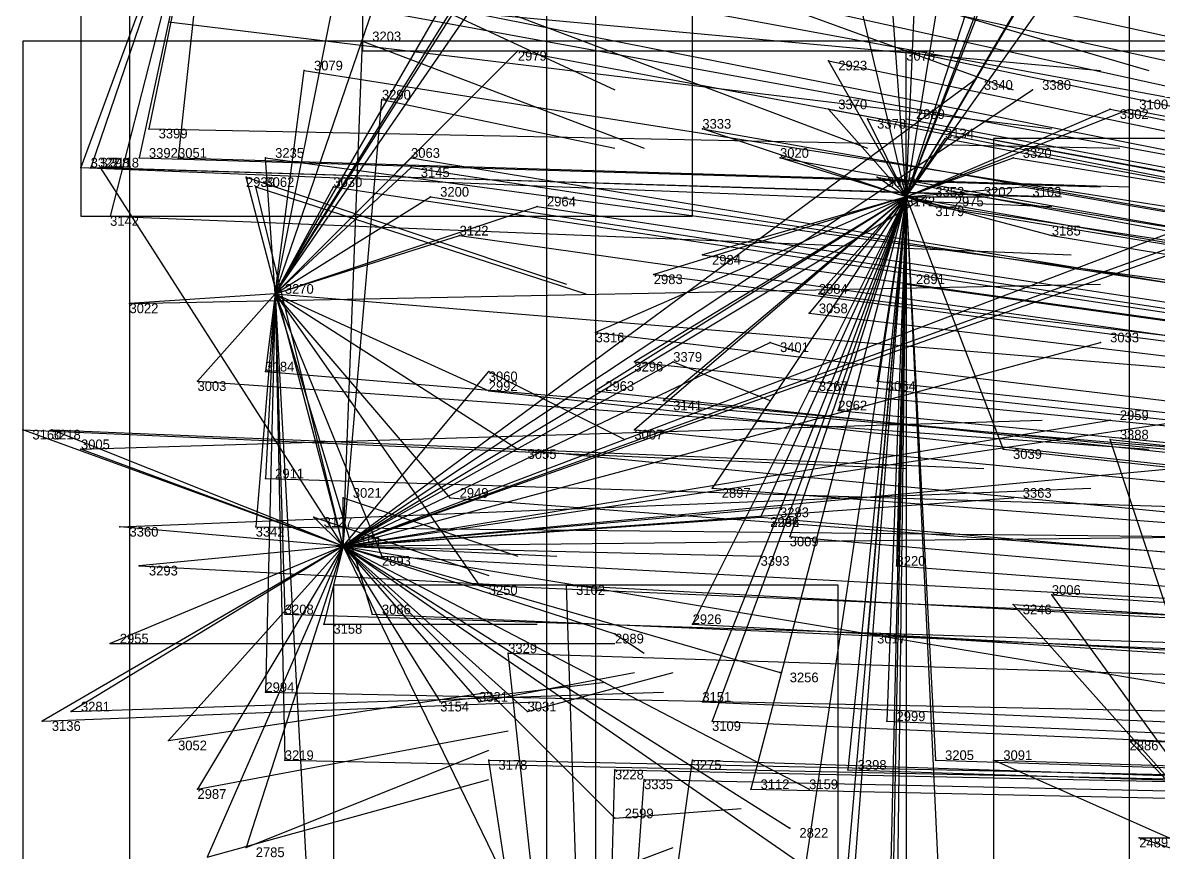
# Model space of a CAD drawing. Extents: x -0.5 to 0.59, y -0.5 to 0.59.
# Drawn here: x -0.498 to -0.381, y -0.0005 to 0.0849 of the extents above; entities that cross this region are included whole.
import ezdxf

# ---------------------------------------------------------------- set-up
doc = ezdxf.new("R2010")
doc.units = 0
for name, color, linetype in [('Clients', 3, 'CONTINUOUS'), ('Facilities', 3, 'CONTINUOUS'), ('Facilities_lines', 3, 'CONTINUOUS'), ('Min_max_boxes', 1, 'CONTINUOUS'), ('Normals', 1, 'CONTINUOUS'), ('Source_points', 5, 'CONTINUOUS'), ('Text', 3, 'CONTINUOUS')]:
    doc.layers.add(name, color=color, linetype=linetype)

msp = doc.modelspace()

# ---------------------------------------------------------------- linework, layer by layer
at = {"layer": 'Clients', "color": 5}
for p in [(-0.463, 0.083, -1.25), (-0.447, 0.082, -1.137), (-0.407, 0.082, -1.038), (-0.415, 0.081, -1.057), (-0.469, 0.08, -1.189), (-0.4, 0.079, -1.25), (-0.394, 0.078, -1.25), (-0.461, 0.077, -1.25), (-0.415, 0.076, -1.055), (-0.411, 0.075, -1.044), (-0.407, 0.075, -1.035), (-0.386, 0.076, -0.983), (-0.384, 0.076, -0.978), (-0.485, 0.074, -1.226), (-0.428, 0.074, -1.087), (-0.403, 0.073, -1.025), (-0.486, 0.071, -1.228), (-0.482, 0.071, -1.219), (-0.473, 0.071, -1.195), (-0.458, 0.071, -1.159), (-0.42, 0.071, -1.066), (-0.396, 0.071, -1.005), (-0.492, 0.07, -1.243), (-0.491, 0.07, -1.239), (-0.49, 0.07, -1.25), (-0.458, 0.07, -1.157), (-0.475, 0.069, -1.25), (-0.474, 0.068, -1.25), (-0.466, 0.068, -1.177), (-0.41, 0.069, -1.039), (-0.395, 0.068, -1.001), (-0.456, 0.067, -1.151), (-0.405, 0.067, -1.25), (-0.399, 0.067, -1.012), (-0.445, 0.066, -1.124), (-0.404, 0.066, -1.023), (-0.403, 0.066, -1.02), (-0.489, 0.065, -1.234), (-0.453, 0.063, -1.144), (-0.392, 0.063, -0.993), (-0.428, 0.061, -1.08), (-0.433, 0.059, -1.093), (-0.407, 0.058, -1.027), (-0.416, 0.057, -1.05), (-0.487, 0.056, -1.226), (-0.417, 0.055, -1.051), (-0.439, 0.053, -1.105), (-0.421, 0.052, -1.25), (-0.387, 0.052, -1.25), (-0.435, 0.05, -1.095), (-0.431, 0.05, -1.25), (-0.48, 0.048, -1.206), (-0.473, 0.049, -1.19), (-0.45, 0.049, -1.25), (-0.41, 0.048, -1.031), (-0.45, 0.047, -1.132), (-0.439, 0.047, -1.103), (-0.417, 0.047, -1.049), (-0.432, 0.046, -1.085), (-0.414, 0.045, -1.042), (-0.386, 0.044, -1.25), (-0.498, 0.043, -1.25), (-0.495, 0.043, -1.243), (-0.435, 0.043, -1.094), (-0.492, 0.041, -1.235), (-0.447, 0.041, -1.122), (-0.397, 0.041, -0.996), (-0.386, 0.042, -0.97), (-0.473, 0.038, -1.186), (-0.427, 0.037, -1.071), (-0.465, 0.036, -1.25), (-0.454, 0.036, -1.138), (-0.396, 0.036, -1.25), (-0.468, 0.034, -1.25), (-0.422, 0.034, -1.057), (-0.422, 0.034, -1.25), (-0.42, 0.035, -1.25), (-0.488, 0.033, -1.223), (-0.474, 0.033, -1.189), (-0.419, 0.032, -1.052), (-0.461, 0.03, -1.155), (-0.422, 0.03, -1.25), (-0.486, 0.029, -1.25), (-0.408, 0.029, -1.024), (-0.451, 0.027, -1.128), (-0.442, 0.027, -1.107), (-0.392, 0.026, -0.983), (-0.396, 0.025, -0.991), (-0.471, 0.024, -1.18), (-0.462, 0.024, -1.156), (-0.467, 0.023, -1.25), (-0.429, 0.023, -1.074), (-0.437, 0.022, -1.25), (-0.411, 0.022, -1.028), (-0.489, 0.021, -1.25), (-0.448, 0.02, -1.122), (-0.42, 0.018, -1.25), (-0.473, 0.016, -1.184), (-0.455, 0.015, -1.25), (-0.451, 0.015, -1.25), (-0.428, 0.015, -1.071), (-0.496, 0.013, -1.25), (-0.493, 0.014, -1.25), (-0.446, 0.014, -1.25), (-0.427, 0.013, -1.069), (-0.409, 0.013, -1.023), (-0.483, 0.011, -1.25), (-0.384, 0.011, -0.961), (-0.471, 0.009, -1.178), (-0.45, 0.009, -1.124), (-0.429, 0.009, -1.073), (-0.404, 0.009, -1.009), (-0.398, 0.009, -0.994), (-0.437, 0.008, -1.093), (-0.413, 0.008, -1.032), (-0.48, 0.006, -1.25), (-0.434, 0.007, -1.086), (-0.423, 0.006, -1.057), (-0.417, 0.006, -1.25), (-0.437, 0.003, -1.25), (-0.419, 0.002, -1.25), (-0.475, 0, -1.25), (-0.383, 0.001, -0.959)]:
    msp.add_point(p, dxfattribs=at)
at = {"layer": 'Facilities', "color": 3}
for p in [(-0.407, 0.067, -1.032), (-0.472, 0.057, -1.188), (-0.465, 0.031, -1.25)]:
    msp.add_point(p, dxfattribs=at)
at = {"layer": 'Facilities_lines', "color": 3}
for p, q in [((-0.407, 0.067, -1.032), (-0.397, 0.128, -1.042)), ((-0.407, 0.067, -1.032), (-0.385, 0.123, -1.01)), ((-0.407, 0.067, -1.032), (-0.388, 0.117, -1.014)), ((-0.407, 0.067, -1.032), (-0.405, 0.114, -1.051)), ((-0.407, 0.067, -1.032), (-0.393, 0.11, -1.02)), ((-0.478, 0.108, -1.225), (-0.492, 0.07, -1.243)), ((-0.478, 0.108, -1.225), (-0.491, 0.07, -1.239)), ((-0.478, 0.108, -1.225), (-0.489, 0.065, -1.234)), ((-0.478, 0.108, -1.225), (-0.486, 0.071, -1.228)), ((-0.478, 0.108, -1.225), (-0.485, 0.074, -1.226)), ((-0.478, 0.108, -1.225), (-0.482, 0.071, -1.219)), ((-0.472, 0.057, -1.188), (-0.444, 0.102, -1.138)), ((-0.472, 0.057, -1.188), (-0.446, 0.102, -1.143)), ((-0.407, 0.067, -1.032), (-0.387, 0.101, -1)), ((-0.407, 0.067, -1.032), (-0.388, 0.099, -1)), ((-0.472, 0.057, -1.188), (-0.446, 0.098, -1.14)), ((-0.407, 0.067, -1.032), (-0.385, 0.098, -0.992)), ((-0.407, 0.067, -1.032), (-0.409, 0.095, -1.048)), ((-0.472, 0.057, -1.188), (-0.46, 0.092, -1.172)), ((-0.407, 0.067, -1.032), (-0.412, 0.088, -1.054)), ((-0.472, 0.057, -1.188), (-0.466, 0.087, -1.186)), ((-0.472, 0.057, -1.188), (-0.452, 0.086, -1.151)), ((-0.472, 0.057, -1.188), (-0.447, 0.082, -1.137)), ((-0.465, 0.031, -1.25), (-0.463, 0.083, -1.25)), ((-0.407, 0.067, -1.032), (-0.407, 0.082, -1.038)), ((-0.407, 0.067, -1.032), (-0.415, 0.081, -1.057)), ((-0.472, 0.057, -1.188), (-0.469, 0.08, -1.189)), ((-0.465, 0.031, -1.25), (-0.4, 0.079, -1.25)), ((-0.465, 0.031, -1.25), (-0.394, 0.078, -1.25)), ((-0.465, 0.031, -1.25), (-0.461, 0.077, -1.25)), ((-0.407, 0.067, -1.032), (-0.415, 0.076, -1.055)), ((-0.407, 0.067, -1.032), (-0.411, 0.075, -1.044)), ((-0.407, 0.067, -1.032), (-0.384, 0.076, -0.978)), ((-0.407, 0.067, -1.032), (-0.386, 0.076, -0.983)), ((-0.407, 0.067, -1.032), (-0.407, 0.075, -1.035)), ((-0.407, 0.067, -1.032), (-0.428, 0.074, -1.087)), ((-0.407, 0.067, -1.032), (-0.403, 0.073, -1.025)), ((-0.472, 0.057, -1.188), (-0.473, 0.071, -1.195)), ((-0.472, 0.057, -1.188), (-0.458, 0.071, -1.159)), ((-0.407, 0.067, -1.032), (-0.42, 0.071, -1.066)), ((-0.407, 0.067, -1.032), (-0.396, 0.071, -1.005)), ((-0.465, 0.031, -1.25), (-0.49, 0.07, -1.25)), ((-0.472, 0.057, -1.188), (-0.458, 0.07, -1.157)), ((-0.465, 0.031, -1.25), (-0.475, 0.069, -1.25)), ((-0.465, 0.031, -1.25), (-0.474, 0.068, -1.25)), ((-0.472, 0.057, -1.188), (-0.466, 0.068, -1.177)), ((-0.407, 0.067, -1.032), (-0.41, 0.069, -1.039)), ((-0.407, 0.067, -1.032), (-0.395, 0.068, -1.001)), ((-0.472, 0.057, -1.188), (-0.456, 0.067, -1.151)), ((-0.465, 0.031, -1.25), (-0.363, 0.067, -1.25)), ((-0.465, 0.031, -1.25), (-0.405, 0.067, -1.25)), ((-0.407, 0.067, -1.032), (-0.439, 0.047, -1.103)), ((-0.407, 0.067, -1.032), (-0.439, 0.053, -1.105)), ((-0.407, 0.067, -1.032), (-0.435, 0.043, -1.094)), ((-0.407, 0.067, -1.032), (-0.435, 0.05, -1.095)), ((-0.407, 0.067, -1.032), (-0.433, 0.059, -1.093)), ((-0.407, 0.067, -1.032), (-0.432, 0.046, -1.085)), ((-0.407, 0.067, -1.032), (-0.429, 0.023, -1.074)), ((-0.407, 0.067, -1.032), (-0.428, 0.061, -1.08)), ((-0.407, 0.067, -1.032), (-0.428, 0.015, -1.071)), ((-0.407, 0.067, -1.032), (-0.427, 0.037, -1.071)), ((-0.407, 0.067, -1.032), (-0.427, 0.013, -1.069)), ((-0.407, 0.067, -1.032), (-0.423, 0.006, -1.057)), ((-0.407, 0.067, -1.032), (-0.422, 0.034, -1.057)), ((-0.407, 0.067, -1.032), (-0.419, 0.032, -1.052)), ((-0.407, 0.067, -1.032), (-0.418, -0.006, -1.044)), ((-0.407, 0.067, -1.032), (-0.417, 0.055, -1.051)), ((-0.407, 0.067, -1.032), (-0.417, 0.047, -1.049)), ((-0.407, 0.067, -1.032), (-0.416, 0.057, -1.05)), ((-0.407, 0.067, -1.032), (-0.414, -0.024, -1.037)), ((-0.407, 0.067, -1.032), (-0.414, -0.013, -1.034)), ((-0.407, 0.067, -1.032), (-0.414, 0.045, -1.042)), ((-0.407, 0.067, -1.032), (-0.413, 0.008, -1.032)), ((-0.407, 0.067, -1.032), (-0.411, 0.022, -1.028)), ((-0.407, 0.067, -1.032), (-0.41, 0.048, -1.031)), ((-0.407, 0.067, -1.032), (-0.409, -0.036, -1.027)), ((-0.407, 0.067, -1.032), (-0.409, -0.02, -1.024)), ((-0.407, 0.067, -1.032), (-0.409, 0.013, -1.023)), ((-0.407, 0.067, -1.032), (-0.408, -0.01, -1.021)), ((-0.407, 0.067, -1.032), (-0.408, 0.029, -1.024)), ((-0.407, 0.067, -1.032), (-0.403, -0.017, -1.008)), ((-0.407, 0.067, -1.032), (-0.407, -0.014, -1.018)), ((-0.407, 0.067, -1.032), (-0.407, 0.058, -1.027)), ((-0.407, 0.067, -1.032), (-0.403, 0.066, -1.02)), ((-0.407, 0.067, -1.032), (-0.397, 0.041, -0.996)), ((-0.407, 0.067, -1.032), (-0.404, 0.066, -1.023)), ((-0.407, 0.067, -1.032), (-0.392, 0.063, -0.993)), ((-0.407, 0.067, -1.032), (-0.399, 0.067, -1.012)), ((-0.407, 0.067, -1.032), (-0.404, 0.009, -1.009)), ((-0.472, 0.057, -1.188), (-0.445, 0.066, -1.124)), ((-0.465, 0.031, -1.25), (-0.368, 0.066, -1.25)), ((-0.465, 0.031, -1.25), (-0.378, 0.064, -1.25)), ((-0.472, 0.057, -1.188), (-0.453, 0.063, -1.144)), ((-0.472, 0.057, -1.188), (-0.487, 0.056, -1.226)), ((-0.472, 0.057, -1.188), (-0.48, 0.048, -1.206)), ((-0.472, 0.057, -1.188), (-0.474, 0.033, -1.189)), ((-0.472, 0.057, -1.188), (-0.473, 0.016, -1.184)), ((-0.472, 0.057, -1.188), (-0.473, 0.038, -1.186)), ((-0.472, 0.057, -1.188), (-0.473, 0.049, -1.19)), ((-0.472, 0.057, -1.188), (-0.447, 0.041, -1.122)), ((-0.472, 0.057, -1.188), (-0.451, 0.027, -1.128)), ((-0.472, 0.057, -1.188), (-0.468, -0.017, -1.171)), ((-0.472, 0.057, -1.188), (-0.461, 0.03, -1.155)), ((-0.472, 0.057, -1.188), (-0.454, 0.036, -1.138)), ((-0.472, 0.057, -1.188), (-0.45, 0.047, -1.132)), ((-0.472, 0.057, -1.188), (-0.462, 0.024, -1.156)), ((-0.472, 0.057, -1.188), (-0.471, 0.024, -1.18)), ((-0.472, 0.057, -1.188), (-0.471, 0.009, -1.178)), ((-0.465, 0.031, -1.25), (-0.387, 0.052, -1.25)), ((-0.465, 0.031, -1.25), (-0.421, 0.052, -1.25)), ((-0.465, 0.031, -1.25), (-0.431, 0.05, -1.25)), ((-0.465, 0.031, -1.25), (-0.45, 0.049, -1.25)), ((-0.465, 0.031, -1.25), (-0.351, 0.048, -1.25)), ((-0.465, 0.031, -1.25), (-0.386, 0.044, -1.25)), ((-0.465, 0.031, -1.25), (-0.498, 0.043, -1.25)), ((-0.465, 0.031, -1.25), (-0.495, 0.043, -1.243)), ((-0.465, 0.031, -1.25), (-0.492, 0.041, -1.235)), ((-0.371, -0.003, -0.928), (-0.386, 0.042, -0.97)), ((-0.465, 0.031, -1.25), (-0.369, 0.04, -1.25)), ((-0.465, 0.031, -1.25), (-0.465, 0.036, -1.25)), ((-0.465, 0.031, -1.25), (-0.396, 0.036, -1.25)), ((-0.465, 0.031, -1.25), (-0.468, 0.034, -1.25)), ((-0.465, 0.031, -1.25), (-0.42, 0.035, -1.25)), ((-0.465, 0.031, -1.25), (-0.422, 0.034, -1.25)), ((-0.465, 0.031, -1.25), (-0.488, 0.033, -1.223)), ((-0.465, 0.031, -1.25), (-0.374, 0.032, -1.25)), ((-0.465, 0.031, -1.25), (-0.496, 0.013, -1.25)), ((-0.465, 0.031, -1.25), (-0.493, 0.014, -1.25)), ((-0.465, 0.031, -1.25), (-0.489, 0.021, -1.25)), ((-0.465, 0.031, -1.25), (-0.486, 0.029, -1.25)), ((-0.465, 0.031, -1.25), (-0.483, 0.011, -1.25)), ((-0.465, 0.031, -1.25), (-0.48, 0.006, -1.25)), ((-0.465, 0.031, -1.25), (-0.479, -0.001, -1.25)), ((-0.465, 0.031, -1.25), (-0.475, 0, -1.25)), ((-0.465, 0.031, -1.25), (-0.467, 0.023, -1.25)), ((-0.465, 0.031, -1.25), (-0.447, -0.006, -1.25)), ((-0.465, 0.031, -1.25), (-0.413, -0.005, -1.25)), ((-0.465, 0.031, -1.25), (-0.437, 0.003, -1.25)), ((-0.465, 0.031, -1.25), (-0.419, 0.002, -1.25)), ((-0.465, 0.031, -1.25), (-0.437, 0.022, -1.25)), ((-0.465, 0.031, -1.25), (-0.446, 0.014, -1.25)), ((-0.465, 0.031, -1.25), (-0.455, 0.015, -1.25)), ((-0.465, 0.031, -1.25), (-0.417, 0.006, -1.25)), ((-0.465, 0.031, -1.25), (-0.42, 0.018, -1.25)), ((-0.465, 0.031, -1.25), (-0.451, 0.015, -1.25)), ((-0.465, 0.031, -1.25), (-0.369, 0.015, -1.25)), ((-0.465, 0.031, -1.25), (-0.422, 0.03, -1.25)), ((-0.439, -0.063, -1.108), (-0.442, 0.027, -1.107)), ((-0.371, -0.003, -0.928), (-0.392, 0.026, -0.983)), ((-0.371, -0.003, -0.928), (-0.396, 0.025, -0.991)), ((-0.439, -0.063, -1.108), (-0.448, 0.02, -1.122)), ((-0.371, -0.003, -0.928), (-0.384, 0.011, -0.961)), ((-0.439, -0.063, -1.108), (-0.45, 0.009, -1.124)), ((-0.439, -0.063, -1.108), (-0.429, 0.009, -1.073)), ((-0.371, -0.003, -0.928), (-0.398, 0.009, -0.994)), ((-0.439, -0.063, -1.108), (-0.437, 0.008, -1.093)), ((-0.439, -0.063, -1.108), (-0.434, 0.007, -1.086)), ((-0.371, -0.003, -0.928), (-0.383, 0.001, -0.959))]:
    msp.add_line(p, q, dxfattribs=at)
at = {"layer": 'Min_max_boxes', "color": 1}
for p, q in [((-0.463, 0.213, -1.25), (-0.463, 0.082, -1.25)), ((-0.463, 0.213, -1.243), (-0.463, 0.082, -1.243)), ((-0.492, 0.158, -1.25), (-0.492, 0.065, -1.25)), ((-0.492, 0.158, -1.155), (-0.492, 0.065, -1.155)), ((-0.429, 0.065, -1.25), (-0.429, 0.158, -1.25)), ((-0.429, 0.065, -1.155), (-0.429, 0.158, -1.155)), ((-0.439, 0.128, -1.105), (-0.439, -0.036, -1.105)), ((-0.439, 0.128, -0.978), (-0.439, -0.036, -0.978)), ((-0.384, -0.036, -1.105), (-0.384, 0.128, -1.105)), ((-0.384, -0.036, -0.978), (-0.384, 0.128, -0.978)), ((-0.487, 0.102, -1.226), (-0.487, -0.017, -1.226)), ((-0.487, 0.102, -1.122), (-0.487, -0.017, -1.122)), ((-0.444, -0.017, -1.226), (-0.444, 0.102, -1.226)), ((-0.444, -0.017, -1.122), (-0.444, 0.102, -1.122)), ((-0.351, 0.083, -1.25), (-0.498, 0.083, -1.25)), ((-0.498, 0.083, -1.25), (-0.498, -0.006, -1.25)), ((-0.351, 0.083, -1.223), (-0.498, 0.083, -1.223)), ((-0.498, 0.083, -1.223), (-0.498, -0.006, -1.223)), ((-0.498, 0.083, -1.25), (-0.498, 0.083, -1.223)), ((-0.463, 0.082, -1.25), (-0.355, 0.082, -1.25)), ((-0.463, 0.082, -1.243), (-0.355, 0.082, -1.243)), ((-0.463, 0.082, -1.25), (-0.463, 0.082, -1.243)), ((-0.334, 0.073, -0.994), (-0.398, 0.073, -0.994)), ((-0.398, 0.073, -0.994), (-0.398, -0.062, -0.994)), ((-0.334, 0.073, -0.836), (-0.398, 0.073, -0.836)), ((-0.398, 0.073, -0.836), (-0.398, -0.062, -0.836)), ((-0.398, 0.073, -0.994), (-0.398, 0.073, -0.836)), ((-0.492, 0.065, -1.25), (-0.429, 0.065, -1.25)), ((-0.492, 0.065, -1.155), (-0.429, 0.065, -1.155)), ((-0.492, 0.065, -1.25), (-0.492, 0.065, -1.155)), ((-0.429, 0.065, -1.25), (-0.429, 0.065, -1.155)), ((-0.414, 0.027, -1.174), (-0.466, 0.027, -1.174)), ((-0.466, 0.027, -1.174), (-0.466, -0.153, -1.174)), ((-0.414, 0.027, -1.052), (-0.466, 0.027, -1.052)), ((-0.466, 0.027, -1.052), (-0.466, -0.153, -1.052)), ((-0.466, 0.027, -1.174), (-0.466, 0.027, -1.052)), ((-0.414, -0.153, -1.174), (-0.414, 0.027, -1.174)), ((-0.414, -0.153, -1.052), (-0.414, 0.027, -1.052)), ((-0.414, 0.027, -1.174), (-0.414, 0.027, -1.052))]:
    msp.add_line(p, q, dxfattribs=at)
at = {"layer": 'Normals', "color": 1}
for p, q in [((-0.484, 0.11, -1.24), (-0.396, 0.078, -1.203)), ((-0.478, 0.108, -1.225), (-0.382, 0.08, -1.229)), ((-0.48, 0.098, -1.25), (-0.411, 0.072, -1.183)), ((-0.446, 0.098, -1.14), (-0.355, 0.078, -1.178)), ((-0.46, 0.092, -1.172), (-0.368, 0.075, -1.209)), ((-0.465, 0.091, -1.25), (-0.437, 0.078, -1.155)), ((-0.485, 0.089, -1.233), (-0.387, 0.08, -1.246)), ((-0.433, 0.09, -1.105), (-0.342, 0.07, -1.142)), ((-0.412, 0.088, -1.054), (-0.321, 0.068, -1.09)), ((-0.466, 0.087, -1.186), (-0.373, 0.07, -1.218)), ((-0.452, 0.086, -1.151), (-0.361, 0.068, -1.188)), ((-0.483, 0.085, -1.25), (-0.392, 0.074, -1.21)), ((-0.463, 0.083, -1.25), (-0.434, 0.072, -1.155)), ((-0.447, 0.082, -1.137), (-0.356, 0.065, -1.174)), ((-0.407, 0.082, -1.038), (-0.316, 0.063, -1.075)), ((-0.415, 0.081, -1.057), (-0.324, 0.062, -1.093)), ((-0.469, 0.08, -1.189), (-0.374, 0.065, -1.218)), ((-0.4, 0.079, -1.25), (-0.4, 0.079, -1.15)), ((-0.394, 0.078, -1.25), (-0.394, 0.078, -1.15)), ((-0.461, 0.077, -1.25), (-0.437, 0.072, -1.153)), ((-0.415, 0.076, -1.055), (-0.323, 0.059, -1.091)), ((-0.411, 0.075, -1.044), (-0.319, 0.057, -1.08)), ((-0.407, 0.075, -1.035), (-0.316, 0.058, -1.072)), ((-0.386, 0.076, -0.983), (-0.295, 0.058, -1.02)), ((-0.384, 0.076, -0.978), (-0.293, 0.058, -1.015)), ((-0.485, 0.074, -1.226), (-0.385, 0.072, -1.233)), ((-0.428, 0.074, -1.087), (-0.337, 0.058, -1.124)), ((-0.403, 0.073, -1.025), (-0.312, 0.056, -1.062)), ((-0.486, 0.071, -1.228), (-0.387, 0.068, -1.238)), ((-0.482, 0.071, -1.219), (-0.384, 0.068, -1.235)), ((-0.473, 0.071, -1.195), (-0.377, 0.058, -1.222)), ((-0.458, 0.071, -1.159), (-0.367, 0.056, -1.197)), ((-0.42, 0.071, -1.066), (-0.329, 0.055, -1.102)), ((-0.396, 0.071, -1.005), (-0.305, 0.056, -1.043)), ((-0.492, 0.07, -1.243), (-0.392, 0.066, -1.234)), ((-0.491, 0.07, -1.239), (-0.391, 0.067, -1.247)), ((-0.49, 0.07, -1.25), (-0.393, 0.067, -1.223)), ((-0.458, 0.07, -1.157), (-0.366, 0.056, -1.194)), ((-0.475, 0.069, -1.25), (-0.442, 0.058, -1.156)), ((-0.474, 0.068, -1.25), (-0.44, 0.057, -1.156)), ((-0.466, 0.068, -1.177), (-0.373, 0.054, -1.212)), ((-0.41, 0.069, -1.039), (-0.318, 0.052, -1.076)), ((-0.395, 0.068, -1.001), (-0.303, 0.052, -1.039)), ((-0.456, 0.067, -1.151), (-0.364, 0.053, -1.188)), ((-0.407, 0.067, -1.032), (-0.316, 0.051, -1.069)), ((-0.405, 0.067, -1.25), (-0.405, 0.067, -1.15)), ((-0.399, 0.067, -1.012), (-0.308, 0.052, -1.05)), ((-0.445, 0.066, -1.124), (-0.353, 0.052, -1.162)), ((-0.404, 0.066, -1.023), (-0.313, 0.051, -1.061)), ((-0.403, 0.066, -1.02), (-0.311, 0.052, -1.058)), ((-0.489, 0.065, -1.234), (-0.39, 0.061, -1.247)), ((-0.453, 0.063, -1.144), (-0.361, 0.05, -1.181)), ((-0.392, 0.063, -0.993), (-0.301, 0.048, -1.03)), ((-0.428, 0.061, -1.08), (-0.335, 0.048, -1.117)), ((-0.433, 0.059, -1.093), (-0.341, 0.047, -1.13)), ((-0.487, 0.056, -1.226), (-0.387, 0.058, -1.231)), ((-0.407, 0.058, -1.027), (-0.315, 0.045, -1.065)), ((-0.472, 0.057, -1.188), (-0.375, 0.049, -1.213)), ((-0.416, 0.057, -1.05), (-0.324, 0.046, -1.087)), ((-0.417, 0.055, -1.051), (-0.325, 0.044, -1.088)), ((-0.439, 0.053, -1.105), (-0.347, 0.042, -1.142)), ((-0.421, 0.052, -1.25), (-0.418, 0.051, -1.15)), ((-0.387, 0.052, -1.25), (-0.387, 0.052, -1.15)), ((-0.435, 0.05, -1.095), (-0.343, 0.04, -1.132)), ((-0.431, 0.05, -1.25), (-0.421, 0.046, -1.151)), ((-0.48, 0.048, -1.206), (-0.382, 0.041, -1.224)), ((-0.473, 0.049, -1.19), (-0.377, 0.041, -1.214)), ((-0.45, 0.049, -1.25), (-0.436, 0.042, -1.151)), ((-0.41, 0.048, -1.031), (-0.318, 0.038, -1.069)), ((-0.45, 0.047, -1.132), (-0.358, 0.037, -1.169)), ((-0.439, 0.047, -1.103), (-0.346, 0.037, -1.14)), ((-0.417, 0.047, -1.049), (-0.325, 0.038, -1.086)), ((-0.432, 0.046, -1.085), (-0.339, 0.037, -1.123)), ((-0.414, 0.045, -1.042), (-0.322, 0.036, -1.079)), ((-0.492, 0.041, -1.235), (-0.393, 0.044, -1.224)), ((-0.386, 0.044, -1.25), (-0.386, 0.044, -1.15)), ((-0.498, 0.043, -1.25), (-0.407, 0.039, -1.208)), ((-0.495, 0.043, -1.243), (-0.399, 0.039, -1.216)), ((-0.435, 0.043, -1.094), (-0.343, 0.034, -1.131)), ((-0.447, 0.041, -1.122), (-0.354, 0.032, -1.159)), ((-0.397, 0.041, -0.996), (-0.305, 0.031, -1.035)), ((-0.386, 0.042, -0.97), (-0.294, 0.032, -1.008)), ((-0.473, 0.038, -1.186), (-0.376, 0.035, -1.213)), ((-0.488, 0.033, -1.223), (-0.388, 0.037, -1.225)), ((-0.427, 0.037, -1.071), (-0.335, 0.03, -1.109)), ((-0.465, 0.036, -1.25), (-0.447, 0.03, -1.152)), ((-0.454, 0.036, -1.138), (-0.361, 0.029, -1.175)), ((-0.396, 0.036, -1.25), (-0.396, 0.036, -1.15)), ((-0.468, 0.034, -1.25), (-0.45, 0.028, -1.152)), ((-0.422, 0.034, -1.25), (-0.422, 0.034, -1.15)), ((-0.422, 0.034, -1.057), (-0.329, 0.026, -1.095)), ((-0.42, 0.035, -1.25), (-0.42, 0.035, -1.15)), ((-0.474, 0.033, -1.189), (-0.377, 0.032, -1.212)), ((-0.419, 0.032, -1.052), (-0.327, 0.024, -1.089)), ((-0.465, 0.031, -1.25), (-0.443, 0.03, -1.152)), ((-0.461, 0.03, -1.155), (-0.368, 0.025, -1.192)), ((-0.422, 0.03, -1.25), (-0.422, 0.03, -1.15)), ((-0.486, 0.029, -1.25), (-0.448, 0.027, -1.158)), ((-0.408, 0.029, -1.024), (-0.316, 0.022, -1.062)), ((-0.451, 0.027, -1.128), (-0.358, 0.023, -1.165)), ((-0.442, 0.027, -1.107), (-0.349, 0.022, -1.143)), ((-0.392, 0.026, -0.983), (-0.3, 0.02, -1.02)), ((-0.396, 0.025, -0.991), (-0.303, 0.019, -1.028)), ((-0.471, 0.024, -1.18), (-0.376, 0.021, -1.21)), ((-0.462, 0.024, -1.156), (-0.369, 0.02, -1.193)), ((-0.467, 0.023, -1.25), (-0.445, 0.023, -1.152)), ((-0.429, 0.023, -1.074), (-0.337, 0.018, -1.112)), ((-0.437, 0.022, -1.25), (-0.434, 0.02, -1.15)), ((-0.411, 0.022, -1.028), (-0.318, 0.016, -1.066)), ((-0.489, 0.021, -1.25), (-0.437, 0.021, -1.165)), ((-0.448, 0.02, -1.122), (-0.355, 0.017, -1.158)), ((-0.451, 0.015, -1.25), (-0.435, 0.018, -1.151)), ((-0.446, 0.014, -1.25), (-0.431, 0.018, -1.151)), ((-0.42, 0.018, -1.25), (-0.42, 0.018, -1.15)), ((-0.455, 0.015, -1.25), (-0.438, 0.017, -1.151)), ((-0.493, 0.014, -1.25), (-0.432, 0.016, -1.171)), ((-0.483, 0.011, -1.25), (-0.45, 0.016, -1.156)), ((-0.473, 0.016, -1.184), (-0.377, 0.014, -1.21)), ((-0.496, 0.013, -1.25), (-0.445, 0.015, -1.164)), ((-0.428, 0.015, -1.071), (-0.335, 0.011, -1.108)), ((-0.427, 0.013, -1.069), (-0.335, 0.009, -1.106)), ((-0.409, 0.013, -1.023), (-0.316, 0.009, -1.061)), ((-0.48, 0.006, -1.25), (-0.448, 0.012, -1.155)), ((-0.384, 0.011, -0.961), (-0.292, 0.008, -0.999)), ((-0.475, 0, -1.25), (-0.45, 0.01, -1.154)), ((-0.471, 0.009, -1.178), (-0.377, 0.007, -1.21)), ((-0.45, 0.009, -1.124), (-0.357, 0.007, -1.161)), ((-0.429, 0.009, -1.073), (-0.337, 0.006, -1.111)), ((-0.404, 0.009, -1.009), (-0.311, 0.006, -1.046)), ((-0.398, 0.009, -0.994), (-0.305, 0.006, -1.031)), ((-0.437, 0.008, -1.093), (-0.344, 0.006, -1.13)), ((-0.413, 0.008, -1.032), (-0.32, 0.005, -1.07)), ((-0.479, -0.001, -1.25), (-0.45, 0.007, -1.155)), ((-0.434, 0.007, -1.086), (-0.341, 0.005, -1.123)), ((-0.423, 0.006, -1.057), (-0.33, 0.004, -1.094)), ((-0.417, 0.006, -1.25), (-0.417, 0.006, -1.15)), ((-0.437, 0.003, -1.25), (-0.424, 0.004, -1.151)), ((-0.419, 0.002, -1.25), (-0.419, 0.002, -1.15)), ((-0.447, -0.006, -1.25), (-0.431, 0, -1.151)), ((-0.383, 0.001, -0.959), (-0.291, 0.001, -0.996))]:
    msp.add_line(p, q, dxfattribs=at)
at = {"layer": 'Source_points', "color": 5}
for p in [(-0.463, 0.083, -1.25), (-0.447, 0.082, -1.137), (-0.407, 0.082, -1.038), (-0.415, 0.081, -1.057), (-0.469, 0.08, -1.189), (-0.4, 0.079, -1.25), (-0.394, 0.078, -1.25), (-0.461, 0.077, -1.25), (-0.415, 0.076, -1.055), (-0.411, 0.075, -1.044), (-0.407, 0.075, -1.035), (-0.386, 0.076, -0.983), (-0.384, 0.076, -0.978), (-0.485, 0.074, -1.226), (-0.428, 0.074, -1.087), (-0.403, 0.073, -1.025), (-0.486, 0.071, -1.228), (-0.482, 0.071, -1.219), (-0.473, 0.071, -1.195), (-0.458, 0.071, -1.159), (-0.42, 0.071, -1.066), (-0.396, 0.071, -1.005), (-0.492, 0.07, -1.243), (-0.491, 0.07, -1.239), (-0.49, 0.07, -1.25), (-0.458, 0.07, -1.157), (-0.475, 0.069, -1.25), (-0.474, 0.068, -1.25), (-0.466, 0.068, -1.177), (-0.41, 0.069, -1.039), (-0.395, 0.068, -1.001), (-0.456, 0.067, -1.151), (-0.407, 0.067, -1.032), (-0.405, 0.067, -1.25), (-0.399, 0.067, -1.012), (-0.445, 0.066, -1.124), (-0.404, 0.066, -1.023), (-0.403, 0.066, -1.02), (-0.489, 0.065, -1.234), (-0.453, 0.063, -1.144), (-0.392, 0.063, -0.993), (-0.428, 0.061, -1.08), (-0.433, 0.059, -1.093), (-0.407, 0.058, -1.027), (-0.472, 0.057, -1.188), (-0.416, 0.057, -1.05), (-0.487, 0.056, -1.226), (-0.417, 0.055, -1.051), (-0.439, 0.053, -1.105), (-0.421, 0.052, -1.25), (-0.387, 0.052, -1.25), (-0.435, 0.05, -1.095), (-0.431, 0.05, -1.25), (-0.48, 0.048, -1.206), (-0.473, 0.049, -1.19), (-0.45, 0.049, -1.25), (-0.41, 0.048, -1.031), (-0.45, 0.047, -1.132), (-0.439, 0.047, -1.103), (-0.417, 0.047, -1.049), (-0.432, 0.046, -1.085), (-0.414, 0.045, -1.042), (-0.386, 0.044, -1.25), (-0.498, 0.043, -1.25), (-0.495, 0.043, -1.243), (-0.435, 0.043, -1.094), (-0.492, 0.041, -1.235), (-0.447, 0.041, -1.122), (-0.397, 0.041, -0.996), (-0.386, 0.042, -0.97), (-0.473, 0.038, -1.186), (-0.427, 0.037, -1.071), (-0.465, 0.036, -1.25), (-0.454, 0.036, -1.138), (-0.396, 0.036, -1.25), (-0.468, 0.034, -1.25), (-0.422, 0.034, -1.25), (-0.422, 0.034, -1.057), (-0.42, 0.035, -1.25), (-0.488, 0.033, -1.223), (-0.474, 0.033, -1.189), (-0.419, 0.032, -1.052), (-0.465, 0.031, -1.25), (-0.461, 0.03, -1.155), (-0.422, 0.03, -1.25), (-0.486, 0.029, -1.25), (-0.408, 0.029, -1.024), (-0.451, 0.027, -1.128), (-0.442, 0.027, -1.107), (-0.392, 0.026, -0.983), (-0.396, 0.025, -0.991), (-0.471, 0.024, -1.18), (-0.462, 0.024, -1.156), (-0.467, 0.023, -1.25), (-0.429, 0.023, -1.074), (-0.437, 0.022, -1.25), (-0.411, 0.022, -1.028), (-0.489, 0.021, -1.25), (-0.448, 0.02, -1.122), (-0.42, 0.018, -1.25), (-0.473, 0.016, -1.184), (-0.455, 0.015, -1.25), (-0.451, 0.015, -1.25), (-0.428, 0.015, -1.071), (-0.496, 0.013, -1.25), (-0.493, 0.014, -1.25), (-0.446, 0.014, -1.25), (-0.427, 0.013, -1.069), (-0.409, 0.013, -1.023), (-0.483, 0.011, -1.25), (-0.384, 0.011, -0.961), (-0.471, 0.009, -1.178), (-0.45, 0.009, -1.124), (-0.429, 0.009, -1.073), (-0.404, 0.009, -1.009), (-0.398, 0.009, -0.994), (-0.437, 0.008, -1.093), (-0.413, 0.008, -1.032), (-0.48, 0.006, -1.25), (-0.434, 0.007, -1.086), (-0.423, 0.006, -1.057), (-0.417, 0.006, -1.25), (-0.437, 0.003, -1.25), (-0.419, 0.002, -1.25), (-0.475, 0, -1.25), (-0.383, 0.001, -0.959)]:
    msp.add_point(p, dxfattribs=at)

# ---------------------------------------------------------------- texts
at = {"layer": 'Text', "color": 3}
for s, p in [('3203', (-0.462, 0.083, -1.25)), ('2979', (-0.447, 0.081, -1.137)), ('3076', (-0.407, 0.081, -1.038)), ('3079', (-0.468, 0.08, -1.189)), ('2923', (-0.414, 0.08, -1.057)), ('3340', (-0.399, 0.078, -1.25)), ('3380', (-0.393, 0.078, -1.25)), ('3290', (-0.461, 0.077, -1.25)), ('3370', (-0.414, 0.076, -1.055)), ('3100', (-0.383, 0.076, -0.978)), ('3333', (-0.428, 0.074, -1.087)), ('3378', (-0.41, 0.074, -1.044)), ('2889', (-0.406, 0.075, -1.035)), ('3302', (-0.385, 0.075, -0.983)), ('3399', (-0.484, 0.073, -1.226)), ('3134', (-0.403, 0.073, -1.025)), ('3392', (-0.485, 0.071, -1.228)), ('3051', (-0.482, 0.071, -1.219)), ('3235', (-0.472, 0.071, -1.195)), ('3063', (-0.458, 0.071, -1.159)), ('3020', (-0.42, 0.071, -1.066)), ('3320', (-0.395, 0.071, -1.005)), ('3322', (-0.491, 0.07, -1.243)), ('3298', (-0.49, 0.07, -1.239)), ('3118', (-0.489, 0.07, -1.25)), ('2939', (-0.475, 0.068, -1.25)), ('3062', (-0.473, 0.068, -1.25)), ('3030', (-0.466, 0.068, -1.177)), ('3145', (-0.457, 0.069, -1.157)), ('3043', (-0.409, 0.068, -1.039)), ('3200', (-0.455, 0.067, -1.151)), ('3353', (-0.404, 0.067, -1.25)), ('3202', (-0.399, 0.067, -1.012)), ('3103', (-0.394, 0.067, -1.001)), ('2964', (-0.444, 0.066, -1.124)), ('3172', (-0.407, 0.066, -1.032)), ('2975', (-0.402, 0.066, -1.02)), ('3179', (-0.404, 0.065, -1.023)), ('3142', (-0.489, 0.064, -1.234)), ('3122', (-0.453, 0.063, -1.144)), ('3185', (-0.392, 0.063, -0.993)), ('2984', (-0.427, 0.06, -1.08)), ('2983', (-0.433, 0.058, -1.093)), ('2891', (-0.406, 0.058, -1.027)), ('3270', (-0.471, 0.057, -1.188)), ('3084', (-0.416, 0.057, -1.05)), ('3022', (-0.487, 0.055, -1.226)), ('3058', (-0.416, 0.055, -1.051)), ('3316', (-0.439, 0.052, -1.105)), ('3033', (-0.386, 0.052, -1.25)), ('3401', (-0.42, 0.051, -1.25)), ('3379', (-0.431, 0.05, -1.25)), ('3184', (-0.473, 0.049, -1.19)), ('3296', (-0.435, 0.049, -1.095)), ('3003', (-0.48, 0.047, -1.206)), ('3060', (-0.45, 0.048, -1.25)), ('2992', (-0.45, 0.047, -1.132)), ('2963', (-0.438, 0.047, -1.103)), ('3267', (-0.416, 0.047, -1.049)), ('3064', (-0.409, 0.047, -1.031)), ('3141', (-0.431, 0.045, -1.085)), ('2962', (-0.414, 0.045, -1.042)), ('2959', (-0.385, 0.044, -1.25)), ('3160', (-0.497, 0.042, -1.25)), ('3218', (-0.495, 0.042, -1.243)), ('3007', (-0.435, 0.042, -1.094)), ('3388', (-0.385, 0.042, -0.97)), ('3005', (-0.492, 0.041, -1.235)), ('3055', (-0.446, 0.04, -1.122)), ('3039', (-0.396, 0.04, -0.996)), ('2911', (-0.472, 0.038, -1.186)), ('3021', (-0.464, 0.036, -1.25)), ('2949', (-0.453, 0.036, -1.138)), ('2897', (-0.426, 0.036, -1.071)), ('3363', (-0.395, 0.036, -1.25)), ('3127', (-0.467, 0.033, -1.25)), ('3292', (-0.421, 0.033, -1.057)), ('2936', (-0.421, 0.033, -1.25)), ('3283', (-0.42, 0.034, -1.25)), ('3360', (-0.487, 0.032, -1.223)), ('3342', (-0.474, 0.032, -1.189)), ('3191', (-0.464, 0.031, -1.25)), ('3009', (-0.419, 0.031, -1.052)), ('2893', (-0.461, 0.029, -1.155)), ('3393', (-0.422, 0.029, -1.25)), ('3220', (-0.408, 0.029, -1.024)), ('3293', (-0.485, 0.028, -1.25)), ('3250', (-0.45, 0.026, -1.128)), ('3102', (-0.441, 0.026, -1.107)), ('3006', (-0.392, 0.026, -0.983)), ('3208', (-0.471, 0.024, -1.18)), ('3086', (-0.461, 0.024, -1.156)), ('3246', (-0.395, 0.024, -0.991)), ('2926', (-0.429, 0.023, -1.074)), ('3158', (-0.466, 0.022, -1.25)), ('2955', (-0.488, 0.021, -1.25)), ('2989', (-0.437, 0.021, -1.25)), ('3017', (-0.41, 0.021, -1.028)), ('3329', (-0.448, 0.02, -1.122)), ('3256', (-0.419, 0.017, -1.25)), ('2994', (-0.473, 0.016, -1.184)), ('3321', (-0.451, 0.015, -1.25)), ('3151', (-0.428, 0.015, -1.071)), ('3281', (-0.492, 0.014, -1.25)), ('3154', (-0.455, 0.014, -1.25)), ('3031', (-0.446, 0.014, -1.25)), ('3136', (-0.495, 0.012, -1.25)), ('3109', (-0.427, 0.012, -1.069)), ('2999', (-0.408, 0.013, -1.023)), ('3052', (-0.482, 0.01, -1.25)), ('2886', (-0.384, 0.01, -0.961)), ('3219', (-0.471, 0.009, -1.178)), ('3205', (-0.403, 0.009, -1.009)), ('3091', (-0.397, 0.009, -0.994)), ('3178', (-0.449, 0.008, -1.124)), ('3275', (-0.429, 0.008, -1.073)), ('3398', (-0.412, 0.008, -1.032)), ('3228', (-0.437, 0.007, -1.093)), ('2987', (-0.48, 0.005, -1.25)), ('3335', (-0.434, 0.006, -1.086)), ('3112', (-0.422, 0.006, -1.057)), ('3159', (-0.417, 0.006, -1.25)), ('2599', (-0.436, 0.003, -1.25)), ('2822', (-0.418, 0.001, -1.25)), ('2785', (-0.474, -0.001, -1.25)), ('2489', (-0.383, 0, -0.959))]:
    msp.add_text(s, height=0.001, dxfattribs=at).set_placement(p)

doc.saveas('drawing.dxf')
